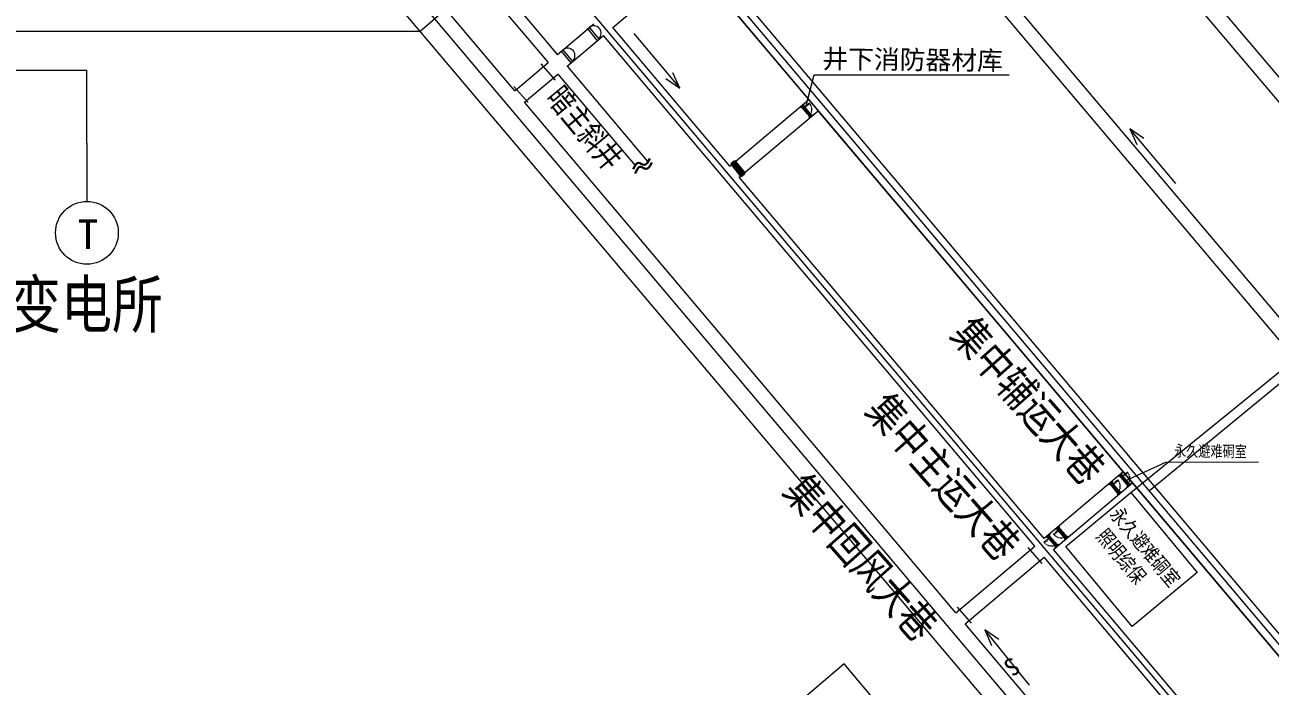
# Model space of a CAD drawing. Header units: millimetres. Extents: x 2501 to 6983, y 1724 to 12691.
# Drawn here: x 4622.7 to 5049.4, y 10201.5 to 10428 of the extents above; entities that cross this region are included whole.
import ezdxf
from ezdxf.enums import TextEntityAlignment as Align

# ---------------------------------------------------------------- set-up
doc = ezdxf.new("R2010")
doc.units = ezdxf.units.MM
doc.linetypes.add('2X0_5', pattern=[2.5, 2, -0.5])
doc.linetypes.add('CONTINOUS', pattern=[0])
for name, color, linetype in [('4、10月', 131, 'Continuous'), ('JMD', 6, 'Continuous'), ('文字', 7, 'Continuous'), ('通风系统', 7, 'Continuous'), ('风流', 7, 'Continuous')]:
    doc.layers.add(name, color=color, linetype=linetype)
doc.layers.add('井下工业网光缆', color=5, linetype='Continuous', lineweight=30)
doc.styles.get("Standard").update_dxf_attribs({"font": 'arial.ttf'})
doc.styles.add('宋体', font='', dxfattribs={"height": 2})
doc.styles.add('新宋体', font='', dxfattribs={"width": 0.8})
doc.styles.add('标准', font='', dxfattribs={"width": 0.667})
doc.styles.get('宋体').set_extended_font_data('SimSun')
doc.styles.get('新宋体').set_extended_font_data('NSimSun')
doc.styles.get('标准').set_extended_font_data('SimSun')

# ---------------------------------------------------------------- blocks, each defined once
blk = doc.blocks.new('A$C26DC1665')
at = {"layer": 'JMD', "color": 5, "linetype": 'Continuous', "lineweight": 30}
for p, q in [((0, 1.41), (4.73, 4.29)), ((4.73, 4.29), (5.59, 2.89)), ((0, 1.41), (0.86, 0)), ((0.95, 1.99), (0.76, 1.37)), ((0.76, 1.37), (1.81, 0.58)), ((0.86, 0), (5.59, 2.89)), ((0.95, 1.99), (1.99, 1.2)), ((1.89, 2.56), (1.71, 1.94)), ((1.71, 1.94), (2.75, 1.15)), ((1.99, 1.2), (1.81, 0.58)), ((1.89, 2.56), (2.93, 1.77)), ((2.84, 3.14), (2.65, 2.52)), ((2.65, 2.52), (3.7, 1.73)), ((2.93, 1.77), (2.75, 1.15)), ((2.84, 3.14), (3.88, 2.35)), ((3.78, 3.72), (3.6, 3.1)), ((3.6, 3.1), (4.64, 2.31)), ((3.88, 2.35), (3.7, 1.73)), ((3.78, 3.72), (4.82, 2.93)), ((4.82, 2.93), (4.64, 2.31))]:
    blk.add_line(p, q, dxfattribs=at)
blk = doc.blocks.new('A$C03391366')
at = {"color": 0, "ltscale": 0.8}
blk.add_blockref('A$C26DC1665', (0, 0), dxfattribs=at)
blk = doc.blocks.new('系统底图')
at = {"layer": 'JMD', "linetype": 'Continuous', "lineweight": 20}
for points in [[(408530.12, 4256615.89), (408530.43, 4256616.14), (408527.66, 4256619.52), (408527.35, 4256619.27)], [(408639.12, 4256489.45), (408639.43, 4256489.7), (408636.65, 4256493.08), (408636.35, 4256492.83)], [(408635.83, 4256486.68), (408636.14, 4256486.93), (408633.37, 4256490.3), (408633.06, 4256490.05)], [(408612.18, 4256472.41), (408611.88, 4256472.15), (408614.74, 4256468.85), (408615.04, 4256469.11)], [(408615.46, 4256475.19), (408615.16, 4256474.93), (408618.03, 4256471.63), (408618.33, 4256471.89)]]:
    blk.add_hatch(color=30, dxfattribs=at).paths.add_polyline_path(points)
at = {"lineweight": 20, "ltscale": 5}
for p, q in [((408617.76, 4256393.63, 3261.18), (408116.38, 4256987.1, 3261.18)), ((408502.72, 4256598.92, 3261.18), (408462.61, 4256646.39, 3261.18)), ((408610.48, 4256471.36, 3261.18), (408505.95, 4256595.1, 3261.18)), ((408722.2, 4256339.13, 3261.18), (408613.68, 4256467.59, 3261.18)), ((408717.86, 4256337.76, 3261.18), (408610.47, 4256464.88, 3261.18)), ((408713.78, 4256287.73, 3261.18), (408583.42, 4256442.03, 3261.18))]:
    blk.add_line(p, q, dxfattribs=at)
at = {"lineweight": 20, "ltscale": 0.005}
for p, q in [((408617.76, 4256393.63, 3261.18), (408116.38, 4256987.1, 3261.18)), ((408616.66, 4256717.22, 2793.81), (408838.54, 4256454.59, 3746.5)), ((408616.02, 4256709.48, 3752.77), (408833.73, 4256451.75, 3742.28)), ((408462.61, 4256646.39, 3261.18), (408489.66, 4256669.24, 3261.18)), ((408456.09, 4256647.61, 3261.88), (408443.67, 4256637.12, 3260.71)), ((408446.99, 4256633.19, 3261.18), (408459.41, 4256643.68, 3261.18)), ((408713.78, 4256287.73, 3261.18), (408583.42, 4256442.03, 3261.18))]:
    blk.add_line(p, q, dxfattribs=at)
at = {"color": 0, "lineweight": 20, "ltscale": 5}
for p, q in [((408429.05, 4256624.76, 3261.18), (408405.99, 4256652.05, 3261.18)), ((408607.24, 4256468.7, 3261.18), (408459.41, 4256643.68, 3261.18)), ((408429.05, 4256624.76, 3261.18), (408440.47, 4256634.41, 3261.18)), ((408432.36, 4256620.83, 3261.18), (408443.78, 4256630.48, 3261.18)), ((408580.2, 4256445.85, 3261.18), (408432.36, 4256620.83, 3261.18)), ((408502.72, 4256598.92, 3261.18), (408529.76, 4256621.76, 3261.18)), ((408502.72, 4256598.92, 3261.18), (408529.76, 4256621.76, 3261.18)), ((408505.95, 4256595.1, 3261.18), (408532.99, 4256617.94, 3261.18)), ((408505.95, 4256595.1, 3261.18), (408532.99, 4256617.94, 3261.18)), ((408610.48, 4256471.36, 3261.18), (408505.95, 4256595.1, 3261.18)), ((408610.45, 4256471.41, 3261.18), (408637.49, 4256494.25, 3261.18)), ((408610.45, 4256471.41, 3261.18), (408637.49, 4256494.25, 3261.18)), ((408613.68, 4256467.59, 3261.18), (408640.72, 4256490.43, 3261.18)), ((408613.68, 4256467.59, 3261.18), (408640.72, 4256490.43, 3261.18)), ((408580.2, 4256445.85, 3261.18), (408607.24, 4256468.7, 3261.18)), ((408580.2, 4256445.85, 3261.18), (408607.24, 4256468.7, 3261.18)), ((408722.2, 4256339.13, 3261.18), (408613.68, 4256467.59, 3261.18)), ((408583.42, 4256442.03, 3261.18), (408610.47, 4256464.88, 3261.18)), ((408583.42, 4256442.03, 3261.18), (408610.47, 4256464.88, 3261.18)), ((408717.86, 4256337.76, 3261.18), (408610.47, 4256464.88, 3261.18))]:
    blk.add_line(p, q, dxfattribs=at)
at = {"color": 30, "lineweight": 20, "ltscale": 0.5}
for p, q in [((408453.83, 4256646.23, 3264.73), (408457.33, 4256641.93, 3264.73)), ((408454.39, 4256646.68, 3264.73), (408457.89, 4256642.39, 3264.73)), ((408444.84, 4256638.5, 3264.73), (408448.34, 4256634.21, 3264.73)), ((408445.4, 4256638.96, 3264.73), (408448.9, 4256634.66, 3264.73))]:
    blk.add_line(p, q, dxfattribs=at)
at = {"color": 0, "linetype": 'Continuous', "lineweight": 20}
blk.add_line((408502.72, 4256598.92, 3261.18), (408462.61, 4256646.39, 3261.18), dxfattribs=at)
at = {"color": 1, "lineweight": 20}
for p, q in [((408442.95, 4256628.44, 3233.41), (408438.07, 4256634.01, 3295.32)), ((408433.59, 4256620.69, 3233.78), (408428.71, 4256626.25, 3295.69)), ((408609.81, 4256462.73, 3229.86), (408604.93, 4256468.29, 3291.77)), ((408585.6, 4256442.26, 3230.36), (408580.72, 4256447.82, 3292.28))]:
    blk.add_line(p, q, dxfattribs=at)
at = {"color": 0, "lineweight": 20}
for p, q in [((408528.89, 4256619.77, 3261.17), (408531.61, 4256630.25, 3261.18)), ((408531.61, 4256630.25, 3261.18), (408598.52, 4256630.25, 3261.18)), ((408638.23, 4256491.04, 3261.18), (408652.15, 4256497.51, 3261.18)), ((408652.15, 4256497.51, 3261.18), (408683.88, 4256497.55, 3261.18))]:
    blk.add_line(p, q, dxfattribs=at)
at = {"lineweight": 20}
blk.add_line((408541.97, 4256428.34, 3258.25), (408368.13, 4256281.48, 3258.25), dxfattribs=at)
at = {"color": 0, "lineweight": 20, "ltscale": 0.005}
blk.add_line((408590.65, 4256370.72, 3261.18), (408541.97, 4256428.34, 3261.18), dxfattribs=at)
at = {"color": 30, "lineweight": 20, "ltscale": 0.5}
for centre in [(408456.14, 4256644.53, 3264.73), (408447.15, 4256636.8, 3264.73)]:
    blk.add_arc(centre, 2.53, 309.1901, 129.1901, dxfattribs=at)
at = {"color": 0, "linetype": 'Continuous', "lineweight": 30}
for points, knots in [([(408475.29, 4256601.55, 5716.24), (408474.7, 4256600.42, 5716.24), (408473.74, 4256598.57, 5716.24), (408471.01, 4256600.9, 5716.24), (408470.15, 4256599, 5716.24), (408469.62, 4256597.84, 5716.24)], [0, 0, 0, 0, 2.969298, 4.836558, 7.760222, 7.760222, 7.760222, 7.760222]), ([(408476.02, 4256600.15, 5716.24), (408475.43, 4256599.02, 5716.24), (408474.45, 4256597.13, 5716.24), (408471.64, 4256599.6, 5716.24), (408470.83, 4256597.62, 5716.24), (408470.35, 4256596.44, 5716.24)], [0, 0, 0, 0, 2.969298, 4.963496, 7.857573, 7.857573, 7.857573, 7.857573])]:
    blk.add_open_spline(points, degree=3, knots=knots, dxfattribs=at)
at = {"layer": 'JMD', "color": 30, "linetype": 'Continuous', "lineweight": 20}
for p, q in [((408167.35, 4257050.73, 3261.18), (408730.22, 4256384.48, 3261.18)), ((408673.48, 4256567.87, 3261.18), (408555.36, 4256707.68, 3261.18)), ((408673.48, 4256567.87, 3261.18), (408555.36, 4256707.68, 3261.18)), ((408669.66, 4256564.64, 3261.18), (408551.54, 4256704.45, 3261.18)), ((408720.04, 4256404.28, 3261.18), (408493.47, 4256672.46, 3261.18)), ((408720.04, 4256404.28, 3261.18), (408493.47, 4256672.46, 3261.18)), ((408529.76, 4256621.76, 3261.18), (408489.66, 4256669.24, 3261.18)), ((408529.76, 4256621.76, 3261.18), (408489.66, 4256669.24, 3261.18)), ((408420.62, 4256664.41, 3261.18), (408443.67, 4256637.12, 3261.18)), ((408417.41, 4256661.69, 3261.18), (408440.47, 4256634.41, 3261.18)), ((408446.99, 4256633.19, 3261.18), (408474.67, 4256600.43, 3261.18)), ((408443.78, 4256630.48, 3261.18), (408470.26, 4256599.14, 3261.18)), ((408640.72, 4256490.43, 3261.18), (408529.76, 4256621.76, 3261.18)), ((408526.83, 4256619.29, 3261.18), (408527.05, 4256619.02, 3261.18)), ((408527.05, 4256619.02, 3261.18), (408528.26, 4256620.01, 3261.18)), ((408530.12, 4256615.89, 3261.17), (408527.35, 4256619.27, 3261.17)), ((408530.43, 4256616.14, 3261.18), (408527.66, 4256619.52, 3261.18)), ((408527.92, 4256619.22, 3261.17), (408528.24, 4256619.48, 3261.17)), ((408530.76, 4256616.41, 3261.17), (408527.99, 4256619.79, 3261.17)), ((408528.26, 4256620.01, 3261.18), (408528.02, 4256620.29, 3261.18)), ((408528.16, 4256618.92, 3261.17), (408528.48, 4256619.18, 3261.17)), ((408528.41, 4256618.63, 3261.17), (408528.72, 4256618.89, 3261.17)), ((408528.65, 4256618.33, 3261.17), (408528.97, 4256618.59, 3261.17)), ((408528.9, 4256618.02, 3261.17), (408529.22, 4256618.28, 3261.17)), ((408529.16, 4256617.71, 3261.17), (408529.47, 4256617.97, 3261.17)), ((408529.4, 4256617.42, 3261.17), (408529.72, 4256617.68, 3261.17)), ((408529.64, 4256617.12, 3261.17), (408529.96, 4256617.38, 3261.17)), ((408529.85, 4256615.67, 3261.18), (408531.05, 4256616.66, 3261.18)), ((408529.88, 4256616.83, 3261.17), (408530.2, 4256617.09, 3261.17)), ((408530.13, 4256616.53, 3261.17), (408530.45, 4256616.79, 3261.17)), ((408530.37, 4256616.23, 3261.17), (408530.69, 4256616.49, 3261.17)), ((408531.05, 4256616.66, 3261.18), (408531.22, 4256616.45, 3261.18)), ((408637.49, 4256494.25, 3261.18), (408532.99, 4256617.94, 3261.18)), ((408530.03, 4256615.44, 3261.18), (408529.85, 4256615.67, 3261.18)), ((408786.15, 4256434.5, 3261.18), (408673.48, 4256567.87, 3261.18)), ((408769.69, 4256446.23, 3261.18), (408669.66, 4256564.64, 3261.18)), ((408635.83, 4256492.85, 3261.18), (408636.05, 4256492.58, 3261.18)), ((408636.05, 4256492.58, 3261.18), (408637.25, 4256493.57, 3261.18)), ((408639.12, 4256489.45, 3261.17), (408636.35, 4256492.83, 3261.17)), ((408639.43, 4256489.7, 3261.18), (408636.65, 4256493.08, 3261.18)), ((408636.92, 4256492.78, 3261.17), (408637.24, 4256493.04, 3261.17)), ((408639.76, 4256489.98, 3261.17), (408636.98, 4256493.35, 3261.17)), ((408637.25, 4256493.57, 3261.18), (408637.02, 4256493.86, 3261.18)), ((408637.16, 4256492.49, 3261.17), (408637.48, 4256492.75, 3261.17)), ((408637.41, 4256492.19, 3261.17), (408637.72, 4256492.45, 3261.17)), ((408632.55, 4256490.07, 3260.93), (408632.77, 4256489.81, 3260.93)), ((408632.77, 4256489.81, 3260.93), (408633.97, 4256490.8, 3260.93)), ((408635.83, 4256486.68, 3260.92), (408633.06, 4256490.05, 3260.92)), ((408636.14, 4256486.93, 3260.93), (408633.37, 4256490.3, 3260.93)), ((408633.64, 4256490, 3260.92), (408633.95, 4256490.27, 3260.92)), ((408636.47, 4256487.2, 3260.92), (408633.7, 4256490.58, 3260.92)), ((408633.97, 4256490.8, 3260.93), (408633.74, 4256491.08, 3260.93)), ((408633.88, 4256489.71, 3260.92), (408634.2, 4256489.97, 3260.92)), ((408634.12, 4256489.41, 3260.92), (408634.44, 4256489.67, 3260.92)), ((408634.36, 4256489.12, 3260.92), (408634.68, 4256489.38, 3260.92)), ((408634.62, 4256488.81, 3260.92), (408634.94, 4256489.07, 3260.92)), ((408634.87, 4256488.5, 3260.92), (408635.19, 4256488.76, 3260.92)), ((408635.11, 4256488.2, 3260.92), (408635.43, 4256488.47, 3260.92)), ((408635.36, 4256487.91, 3260.92), (408635.67, 4256488.17, 3260.92)), ((408637.65, 4256491.89, 3261.17), (408637.97, 4256492.15, 3261.17)), ((408637.9, 4256491.59, 3261.17), (408638.22, 4256491.85, 3261.17)), ((408638.16, 4256491.28, 3261.17), (408638.47, 4256491.54, 3261.17)), ((408638.4, 4256490.98, 3261.17), (408638.72, 4256491.24, 3261.17)), ((408638.64, 4256490.69, 3261.17), (408638.96, 4256490.95, 3261.17)), ((408638.85, 4256489.23, 3261.18), (408640.05, 4256490.22, 3261.18)), ((408639.03, 4256489.01, 3261.18), (408638.85, 4256489.23, 3261.18)), ((408638.88, 4256490.39, 3261.17), (408639.2, 4256490.65, 3261.17)), ((408639.13, 4256490.09, 3261.17), (408639.45, 4256490.35, 3261.17)), ((408639.37, 4256489.8, 3261.17), (408639.69, 4256490.06, 3261.17)), ((408640.05, 4256490.22, 3261.18), (408640.22, 4256490.01, 3261.18)), ((408716.22, 4256401.05, 3261.18), (408640.72, 4256490.43, 3261.18)), ((408635.56, 4256486.45, 3260.93), (408636.77, 4256487.44, 3260.93)), ((408635.75, 4256486.23, 3260.93), (408635.56, 4256486.45, 3260.93)), ((408635.6, 4256487.61, 3260.92), (408635.92, 4256487.87, 3260.92)), ((408635.84, 4256487.32, 3260.92), (408636.16, 4256487.58, 3260.92)), ((408636.09, 4256487.02, 3260.92), (408636.4, 4256487.28, 3260.92)), ((408636.77, 4256487.44, 3260.93), (408636.94, 4256487.24, 3260.93)), ((408615.75, 4256475.44, 3261.18), (408614.58, 4256474.42, 3261.18)), ((408615.53, 4256475.7, 3261.18), (408615.75, 4256475.44, 3261.18)), ((408611.29, 4256471.64, 3261.42), (408611.05, 4256471.92, 3261.42)), ((408612.47, 4256472.66, 3261.42), (408611.29, 4256471.64, 3261.42)), ((408614.42, 4256468.57, 3261.42), (408611.56, 4256471.87, 3261.42)), ((408612.13, 4256471.84, 3261.42), (408611.82, 4256471.57, 3261.42)), ((408614.74, 4256468.85, 3261.42), (408611.88, 4256472.15, 3261.42)), ((408612.38, 4256471.55, 3261.42), (408612.07, 4256471.28, 3261.42)), ((408615.04, 4256469.11, 3261.42), (408612.18, 4256472.41, 3261.42)), ((408612.24, 4256472.92, 3261.42), (408612.47, 4256472.66, 3261.42)), ((408612.63, 4256471.26, 3261.42), (408612.32, 4256470.99, 3261.42)), ((408612.88, 4256470.97, 3261.42), (408612.57, 4256470.7, 3261.42)), ((408614.58, 4256474.42, 3261.18), (408614.34, 4256474.69, 3261.18)), ((408617.71, 4256471.35, 3261.17), (408614.84, 4256474.64, 3261.17)), ((408615.41, 4256474.61, 3261.17), (408615.1, 4256474.34, 3261.17)), ((408618.03, 4256471.63, 3261.18), (408615.16, 4256474.93, 3261.18)), ((408615.67, 4256474.32, 3261.17), (408615.36, 4256474.05, 3261.17)), ((408618.33, 4256471.89, 3261.17), (408615.46, 4256475.19, 3261.17)), ((408615.92, 4256474.04, 3261.17), (408615.61, 4256473.77, 3261.17)), ((408616.17, 4256473.75, 3261.17), (408615.86, 4256473.48, 3261.17)), ((408616.43, 4256473.45, 3261.17), (408616.12, 4256473.18, 3261.17)), ((408616.69, 4256473.14, 3261.17), (408616.38, 4256472.87, 3261.17)), ((408616.94, 4256472.86, 3261.17), (408616.63, 4256472.59, 3261.17)), ((408617.19, 4256472.57, 3261.17), (408616.88, 4256472.3, 3261.17)), ((408617.45, 4256472.28, 3261.17), (408617.14, 4256472.01, 3261.17)), ((408617.7, 4256471.99, 3261.17), (408617.39, 4256471.72, 3261.17)), ((408618.59, 4256472.12, 3261.18), (408617.42, 4256471.1, 3261.18)), ((408617.42, 4256471.1, 3261.18), (408617.59, 4256470.9, 3261.18)), ((408617.95, 4256471.7, 3261.17), (408617.64, 4256471.43, 3261.17)), ((408618.78, 4256471.9, 3261.18), (408618.59, 4256472.12, 3261.18)), ((408613.14, 4256470.67, 3261.42), (408612.83, 4256470.4, 3261.42)), ((408613.41, 4256470.37, 3261.42), (408613.1, 4256470.1, 3261.42)), ((408613.66, 4256470.08, 3261.42), (408613.35, 4256469.81, 3261.42)), ((408613.91, 4256469.79, 3261.42), (408613.6, 4256469.52, 3261.42)), ((408614.16, 4256469.5, 3261.42), (408613.85, 4256469.23, 3261.42)), ((408614.41, 4256469.21, 3261.42), (408614.1, 4256468.94, 3261.42)), ((408615.31, 4256469.34, 3261.42), (408614.13, 4256468.32, 3261.42)), ((408614.13, 4256468.32, 3261.42), (408614.31, 4256468.12, 3261.42)), ((408614.66, 4256468.93, 3261.42), (408614.35, 4256468.66, 3261.42)), ((408615.5, 4256469.13, 3261.42), (408615.31, 4256469.34, 3261.42))]:
    blk.add_line(p, q, dxfattribs=at)
at = {"layer": 'JMD', "color": 30, "linetype": '2X0_5', "lineweight": 20, "ltscale": 0.0001}
for p, q in [((408528.36, 4256619.33, 3261.17), (408529.97, 4256620.66, 3261.17)), ((408528.56, 4256619.08, 3261.17), (408530.18, 4256620.41, 3261.17)), ((408530.18, 4256620.41, 3261.17), (408529.97, 4256620.66, 3261.17)), ((408637.36, 4256492.9, 3261.17), (408638.97, 4256494.22, 3261.17)), ((408637.56, 4256492.65, 3261.17), (408639.18, 4256493.97, 3261.17)), ((408639.18, 4256493.97, 3261.17), (408638.97, 4256494.22, 3261.17)), ((408634.07, 4256490.12, 3260.92), (408635.68, 4256491.44, 3260.92)), ((408634.28, 4256489.87, 3260.92), (408635.89, 4256491.19, 3260.92)), ((408635.89, 4256491.19, 3260.92), (408635.68, 4256491.44, 3260.92)), ((408611.94, 4256471.43, 3261.42), (408610.37, 4256470.06, 3261.42)), ((408612.15, 4256471.18, 3261.42), (408610.58, 4256469.81, 3261.42)), ((408615.23, 4256474.2, 3261.17), (408613.65, 4256472.83, 3261.17)), ((408613.87, 4256472.59, 3261.17), (408613.65, 4256472.83, 3261.17)), ((408615.44, 4256473.96, 3261.17), (408613.87, 4256472.59, 3261.17)), ((408610.58, 4256469.81, 3261.42), (408610.37, 4256470.06, 3261.42))]:
    blk.add_line(p, q, dxfattribs=at)
for centre, start, end in [((408527.39, 4256618.38, 3261.17), 332.6147, 36.0183), ((408636.39, 4256491.94, 3261.17), 332.6147, 36.0183), ((408633.1, 4256489.16, 3260.92), 332.6147, 36.0183), ((408616.33, 4256475, 3261.17), 224.3739, 287.7775), ((408613.05, 4256472.22, 3261.42), 224.3739, 287.7775)]:
    blk.add_arc(centre, 3.45, start, end, dxfattribs=at)
at = {"color": 0, "lineweight": 20, "ltscale": 0.8, "rotation": 277.8823808735153}
blk.add_blockref('A$C03391366', (408503.04, 4256600.58, 3261.18), dxfattribs=at)
at = {"color": 0, "lineweight": 20, "style": '宋体'}
blk.add_text('井下消防器材库', height=6.48, rotation=359.3844, dxfattribs=at).set_placement((408596.24, 4256629.91, 3261.18), align=Align.BOTTOM_RIGHT)
at = {"color": 0, "lineweight": 20, "style": '宋体', "width": 0.78}
blk.add_text('永久避难硐室', height=3.9, rotation=359.4524, dxfattribs=at).set_placement((408679.86, 4256498.02, 3261.18), align=Align.BOTTOM_RIGHT)
at = {"layer": 'JMD', "color": 30, "linetype": 'Continuous', "lineweight": 20, "style": '宋体', "width": 0.78}
blk.add_text('暗主斜井', height=7.8, rotation=309.6001, dxfattribs=at).set_placement((408458.8, 4256595.26, 3510.93), align=Align.BOTTOM_RIGHT)
at = {"layer": '文字', "lineweight": 20, "style": '标准', "width": 0.78}
for s, p in [('集中辅运大巷', (408628.1, 4256492.51, 3261.18)), ('集中主运大巷', (408598.94, 4256466.47, 3261.18)), ('集中回风大巷', (408570.67, 4256438.83, 3261.18))]:
    blk.add_text(s, height=10.886, rotation=311.487, dxfattribs=at).set_placement(p, align=Align.MIDDLE_RIGHT)

msp = doc.modelspace()

# ---------------------------------------------------------------- linework, layer by layer
at = {"color": 6, "lineweight": 20}
for p, q in [((4694.95, 10500.44, -3234.06), (5034.62, 10098.89, -3234.06)), ((4821.31, 10489.07, -3234.06), (5092.3, 10168.47, -3234.06)), ((4825.55, 10484.05, -3234.06), (4758.11, 10425.79, -3234.06)), ((4758.11, 10425.79, -3234.06), (4574.41, 10425.79, -3234.06))]:
    msp.add_line(p, q, dxfattribs=at)
at = {"color": 0, "lineweight": 20}
for p, q in [((4554.04, 10412.55, -3234.06), (4643.92, 10412.55, -3234.06)), ((4643.92, 10387.55, -3234.06), (4643.92, 10412.55, -3234.06)), ((4643.92, 10387.55, -3234.06), (4643.92, 10367.55, -3234.06))]:
    msp.add_line(p, q, dxfattribs=at)
at = {"color": 1, "linetype": 'CONTINOUS', "lineweight": 20}
msp.add_line((5001.68, 10267.76, -3234.06), (5142.36, 10382.19, -3234.06), dxfattribs=at)
at = {"color": 6, "linetype": 'CONTINOUS', "lineweight": 20}
msp.add_line((5008.07, 10268.51, -3234.06), (5144.5, 10380.8, -3234.06), dxfattribs=at)
at = {"color": 7, "lineweight": 20}
msp.add_circle((4643.92, 10356.79, -3234.06), 10.76, dxfattribs=at)
at = {"layer": '4、10月', "color": 6, "lineweight": 20}
msp.add_line((4281.41, 11066.15, -2792.8), (5081.78, 10118.8, -3233.12), dxfattribs=at)
at = {"layer": '井下工业网光缆', "color": 1, "lineweight": 20, "elevation": -3234.06}
msp.add_lwpolyline([(5001.66, 10267.77), (5024.4, 10240.43), (5002.11, 10221.9), (4979.38, 10249.24)], close=True, dxfattribs=at)
at = {"layer": '通风系统', "color": 5, "lineweight": 20}
for p, q in [((4831.4, 10425.04, -3234.06), (4847.11, 10406.37, -3234.06)), ((4842.31, 10409.63, -3234.06), (4847.11, 10406.37, -3234.06)), ((4847.11, 10406.37, -3234.06), (4844.72, 10411.66, -3234.06))]:
    msp.add_line(p, q, dxfattribs=at)
at = {"layer": '风流', "color": 5, "lineweight": 20}
for p, q in [((5017.07, 10373.72, -2802.39), (5001.36, 10392.39, -2802.39)), ((5001.36, 10392.39, -2802.39), (5003.75, 10387.1, -2802.39)), ((5006.17, 10389.14, -2802.39), (5001.36, 10392.39, -2802.39))]:
    msp.add_line(p, q, dxfattribs=at)
at = {"layer": '风流', "color": 1, "lineweight": 20}
for p, q in [((4966.9, 10201.72, -3234.06), (4951.66, 10220.77, -3234.06)), ((4951.66, 10220.77, -3234.06), (4953.92, 10215.42, -3234.06)), ((4956.38, 10217.4, -3234.06), (4951.66, 10220.77, -3234.06))]:
    msp.add_line(p, q, dxfattribs=at)

# ---------------------------------------------------------------- block references
at = {"color": 7, "lineweight": 20, "xscale": 1.000024299995857, "yscale": 1.000024299952201, "zscale": 1.00002429999995}
msp.add_blockref('系统底图', (-403648.42, -4246322.73, -6063.65), dxfattribs=at)

# ---------------------------------------------------------------- texts
at = {"color": 3, "lineweight": 20, "insert": (4640.8, 10361.39, -3233.46), "char_height": 10.2, "width": 16.7762, "attachment_point": 1}
msp.add_mtext('{\\fSimSun|b0|i0|c134|p2;T}', dxfattribs=at)
at = {"layer": '井下工业网光缆', "color": 6, "lineweight": 20, "insert": (4582.67, 10340.26, -3234.06), "char_height": 16, "width": 280.6769, "attachment_point": 1, "style": '新宋体'}
msp.add_mtext('{\\C0;中央变电所}', dxfattribs=at)
at = {"layer": '井下工业网光缆', "color": 30, "lineweight": 20, "insert": (4998.07, 10263.36, -3234.06), "char_height": 5, "width": 34.0021, "attachment_point": 1, "rotation": 309.7403, "style": '新宋体'}
msp.add_mtext('{\\fSimSun|b0|i0|c134|p2;\\C1;永久避难硐室\\P 照明综保}', dxfattribs=at)
at = {"layer": '通风系统', "color": 1, "lineweight": 20, "insert": (4964.36, 10206.68, -3230.98), "char_height": 6.075, "width": 34.878, "attachment_point": 1, "rotation": 213.2578}
msp.add_mtext('{\\fSimSun|b0|i0|c134|p2;S}', dxfattribs=at)

doc.saveas('drawing.dxf')
